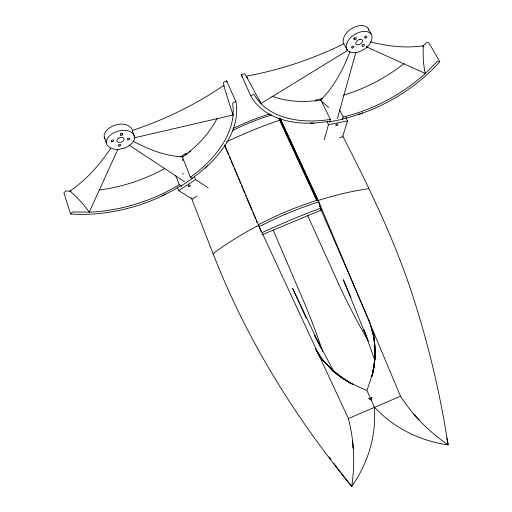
<?xml version="1.0" encoding="UTF-8"?>
<svg xmlns="http://www.w3.org/2000/svg" width="512" height="512" viewBox="0 0 512 512"><rect width="100%" height="100%" fill="white"/><g stroke="black" fill="none" stroke-linecap="round" stroke-linejoin="round"><path stroke-width="0.77" d="M192.301 178.432L190.426 177.21A119.398 72.947 -17.5 0 0 218.112 150.733L222.144 144.934A119.398 72.947 -17.5 0 0 233.069 114.989L233.222 109.043L232.646 103.2L235.891 101.619L226.65 80.838L223.45 82.4A117.818 74.438 -17.1 0 1 223.936 86.099M132.346 130.848L132.352 130.47A14.029 8.602 -17.5 0 0 129.843 126.726L128.262 125.67A14.067 8.634 -17.4 0 0 110.816 127.034A14.067 8.634 -17.4 0 0 105.062 139.002M374.496 361.933L372.557 374.118L373.798 367.744L374.752 358.349L374.227 365.152L374.861 355.546L374.592 362.611L374.899 352.813L374.893 360.134L374.88 350.144M374.477 361.978L372.141 375.846L374.048 367.117L371.834 376.595L374.349 364.134L372.755 373.094L367.142 389.99M342.675 135.949C370.874 190.822 397.792 246.675 415.904 305.811C430.202 351.258 440.774 397.824 448.141 444.883C436.39 443.226 424.883 439.974 414.016 435.206A119.616 112.41 10 0 1 384.448 416.787L374.47 407.366L371.206 400.045L371.853 397.203L371.162 397.754M315.878 101.242L316.262 99.757L322.547 98.579M337.414 118.534L356.045 51.77M324.128 139.93L328.486 124.64L327.091 121.798M329.517 122.419L330.374 119.418L320.902 100.077A116.634 72.774 -30.9 0 1 271.898 96.141M342.458 119.194L343.136 116.947L339.59 109.83M345.766 117.35L347.546 120.87L342.586 136.896L339.475 137.53M117.869 149.306L89.242 212.166L72.602 211.962L70.573 213.939L63.859 192.87L65.856 190.886A117.786 74.323 -17 0 0 71.046 191.226A60.256 36.083 -16.3 0 1 69.958 191.11A406.72 202.17 79.1 0 0 110.618 148.41M192.096 178.298L198.842 173.28L207.789 165.523M205.152 168.006L210.989 162.509A120.563 73.626 -17.7 0 0 235.891 101.619M374.278 407.258L374.605 420.998A120.531 114.842 -45.9 0 1 367.994 454.97C364.064 466.144 358.566 476.736 351.725 486.4A2438.163 1289.12 -4.5 0 1 213.037 253.581L215.283 251.968A165.946 70.496 -23.7 0 1 258.624 225.299L348.371 418.522A170.317 158.112 -55.7 0 1 352.525 440.493L353.229 448.019L352.525 440.493M180.659 156.787L185.267 153.696L186.547 154.566M180.87 186.195L192.23 178.65M177.306 186.95L178.726 190.656L195.514 179.578L208.211 187.859M197.005 196.058L192.39 199.078L178.726 190.656M247.846 78.618A116.634 72.774 -30.9 0 1 244.659 73.722L241.306 74.842L250.586 95.59L253.971 94.445L257.12 99.232L260.87 103.565L347.539 50.438L347.328 49.984M118.138 138.534L118.944 138.048A3.77 2.291 -17.6 0 1 123.302 137.83L123.814 138.253A3.77 2.291 -17.6 0 1 122.848 141.242L122.042 141.722A3.77 2.291 -17.6 0 1 117.702 141.946L117.184 141.53A3.77 2.291 -17.6 0 1 118.138 138.534L118.259 138.464M180.915 185.722L173.421 190.157L157.523 198.061A120.493 73.357 -17.4 0 1 70.573 213.939M161.952 195.987L165.613 194.278M258.349 224.685L270.419 218.778A137.728 60.134 -23.7 0 1 305.171 204.307L317.709 199.962M348.371 418.522L400.499 396.243A167.418 153.075 16.6 0 0 413.862 414.214L418.918 419.846L413.862 414.214M262.125 234.752L321.203 210.118L318.214 200.474L280.333 118.707M342.534 118.95L350.72 116.896L362.65 113.043M124.307 148.058C128.749 146.566 133.107 143.52 134.579 138.88A14.08 8.55 -17.6 0 0 132.134 132.896L130.56 131.853A14.118 8.582 -17.6 0 0 111.629 134.176A14.118 8.582 -17.6 0 0 108.915 146.854L110.541 147.853A14.08 8.55 -17.6 0 0 119.565 149.242L124.301 148.032M358.931 114.381L367.142 111.43A119.238 71.667 -30.5 0 0 439.795 61.683L428.858 42.765L426.227 42.701A116.589 72.634 -31 0 1 422.694 46.586M269.53 113.958L260.614 116.941A131.232 68.256 -23.6 0 0 233.152 128.435M271.635 114.906L261.267 118.374A131.341 68.134 -23.6 0 0 232.442 130.541M360.077 39.398L359.187 39.603A3.731 2.24 -30.4 0 0 355.872 42.515L355.75 43.194A3.731 2.24 -30.4 0 0 358.266 44.723L359.142 44.518A3.731 2.24 -30.4 0 0 362.451 41.619L362.573 40.947A3.731 2.24 -30.4 0 0 360.077 39.398L359.942 39.43M134.4 137.293L134.611 137.747L233.069 114.989A99.347 12.051 74.1 0 1 223.776 85.382A387.712 327.552 13.5 0 1 132.352 130.47L133.67 134.714M328.486 124.64L347.546 120.87M329.958 121.76L342.893 119.245M368.832 188.621L366.221 189.037A165.958 70.502 -23.7 0 0 318.214 200.474L400.499 396.243M329.805 121.421L313.92 123.104L306.253 123.194A119.36 71.987 -30.3 0 1 250.586 95.59M369.517 398.458L368.634 398.573L371.206 400.045M310.458 123.149L313.92 123.104M439.795 61.683L437.152 61.658L425.267 73.51A118.131 71.162 -30.5 0 1 390.17 98.547L382.522 102.586A118.131 71.162 -30.5 0 1 343.136 116.947M366.394 390.31L349.856 382.842L339.648 376.064L350.79 383.379L345.139 379.942L337.389 374.234L342.899 378.477L333.133 370.554L338.682 375.526L331.149 368.717L336.704 374.048L329.254 366.874L335.949 373.466L328.538 366.157L335.213 372.883L327.84 365.44L334.496 372.307L327.155 364.723L333.786 371.725L326.483 364.006M366.362 46.778L425.267 73.51A91.91 65.907 -67.4 0 1 423.405 45.741A402.79 177.485 57.2 0 1 370.458 41.85M175.738 175.718L179.213 184.659L181.754 186.253M184.538 181.677L128.845 144.979M333.094 371.149L322.733 359.699M325.062 362.643L326.355 364.083L324.627 362.163M324.966 362.541L325.651 363.309L323.936 361.357M343.93 43.981L343.808 43.84A13.888 8.41 -30.5 0 1 343.386 39.29L343.91 37.395A13.926 8.442 -30.6 0 1 356.947 26.266A13.926 8.442 -30.6 0 1 368.8 30.208M324.544 362.048L322.598 359.757M323.648 361.005L324.301 361.773M320.512 356.832L321.05 357.549M366.925 390.49L370.944 399.456M317.299 351.859L323.302 361.088L317.21 351.782M334.016 371.744L314.387 335.104L321.062 348.102L292.64 288.474L300.077 304.608M316.134 349.805L321.158 358.509L315.501 348.717M347.539 50.438L343.808 43.84A375.232 332.416 -52.4 0 1 246.259 76.179A99.309 3.654 61.5 0 1 260.87 103.565A118.182 71.296 -30.5 0 0 287.283 118.093L293.811 119.526A118.182 71.296 -30.5 0 0 330.374 119.418M368.307 28.851L371.437 34.605M353.997 38.566L354.598 39.699A1.325 0.8 -30.4 0 0 356.326 38.266A1.325 0.8 -30.4 0 0 354.426 38.246A1.325 0.8 -30.4 0 0 354.598 39.699M122.528 134.778L122.08 133.562M279.949 118.208L318.592 201.862L306.042 206.221A137.869 59.949 -23.7 0 0 271.251 220.717L259.168 226.624L260.083 229.146M279.187 118.688L316.934 200.294M319.61 206.067L320.608 208.237A291.757 108.64 -23.6 0 0 262.144 232.582M279.898 120.787L291.891 146.72M292.531 148.102L316.87 200.749M320.205 207.955L367.424 316.627M307.437 215.098L337.37 281.165A851.462 596.416 -69.7 0 0 368.538 341.178M300.397 305.325L306.106 318.227M351.027 297.581L343.322 279.731L367.706 339.776L363.962 329.933L374.714 360.102M368.058 318.093L369.011 320.288M369.158 320.634L370.067 322.726M273.21 230.221L301.542 296.237A901.632 588.064 29.6 0 1 322.624 351.392M224.723 144.992L259.168 226.624L258.624 225.299M224.582 145.485L228.301 154.304M229.235 156.506L230.47 159.443M231.091 160.915L232.019 163.117M232.64 164.589L233.568 166.79M234.189 168.262L237.6 176.339M238.214 177.811L239.149 180.013M239.763 181.478L240.698 183.686M241.312 185.152L242.246 187.36M242.861 188.826L244.723 193.235M245.651 195.437L246.272 196.909M246.893 198.374L251.846 210.131M252.774 212.333L254.016 215.27M254.637 216.742L255.565 218.944M256.186 220.416L257.114 222.618M185.267 153.696L185.856 155.174M194.342 176.621L195.514 179.578M190.426 177.21L182.438 157.107A117.818 74.438 -17.1 0 0 216.902 118.726M191.315 197.754L213.037 253.581M260.243 229.581L261.05 231.795M104.218 136.979L106.426 143.194M279.117 117.971L279.84 120.102A226.234 106.138 -23.5 0 0 226.253 141.99M279.174 118.656L279.661 120.077M371.475 328.07L374.029 336.09L369.965 323.482M133.856 135.315L134.234 136.531M134.419 137.139L134.611 137.747M371.43 327.904L374.522 339.36L370.445 324.934M366.605 46.624L366.752 47.2M373.216 334.49L373.389 335.36M373.971 337.971L374.445 341.549L374.118 338.982L374.33 340.55M373.856 338.022L375.418 353.171M374.445 341.549L374.253 340.013L374.893 346.554L374.381 341.056L374.56 342.56M374.528 343.622L375.379 354.054M374.611 344.582L375.328 354.957M374.682 345.555L375.13 357.715M404.026 63.616A116.589 72.634 -31 0 1 343.526 95.136M260.87 103.565A62.816 12.269 57.6 0 1 259.43 99.917M354.912 37.542A1.325 0.8 -30.4 0 1 354.63 37.741M350.048 51.123A332.486 152.109 72.1 0 1 320.192 100.461M322.099 101.882A62.95 47.13 17.1 0 1 328.557 107.52M242.829 77.478A117.798 73.485 -30.8 0 1 241.306 74.842M417.619 418.464A167.418 153.075 16.6 0 0 448.141 444.883A844.294 478.259 39.6 0 0 446.771 438.035M179.213 184.659A119.366 72.832 -17.4 0 1 140.275 202.675L131.898 205.248A119.366 72.832 -17.4 0 1 89.242 212.166A94.029 63.93 25.4 0 0 69.958 191.11M226.65 80.838A118.97 75.136 -17.2 0 1 226.918 82.362M232.16 113.197A62.982 16.851 77.7 0 1 233.069 114.989M183.213 156.877A334.643 134.675 64.1 0 1 133.357 141.222M183.059 174.502A63.04 49.158 -57.9 0 1 182.874 173.018M182.758 160.781A63.04 49.158 -57.9 0 1 182.912 159.219M121.318 133.325A1.338 0.819 -17.6 0 1 120.646 133.491M164.218 168.755A117.786 74.323 -17 0 1 99.277 190.003M353.101 446.125A170.317 158.112 -55.7 0 1 351.725 486.4A810.963 520.774 -80.5 0 1 333.786 463.328M331.008 459.514A810.963 520.774 -80.5 0 1 329.171 456.96M186.01 154.49A158.189 80.454 -23.6 0 1 187.917 153.101M189.203 152.179A158.189 80.454 -23.6 0 1 190.502 151.264M346.95 43.194L346.426 45.088A13.939 8.358 -30.4 0 0 348.25 51.258C353.811 54.56 360.653 51.757 365.478 48.346A13.939 8.358 -30.4 0 0 371.238 40.954L371.814 39.072A13.978 8.39 -30.4 0 0 362.195 31.584A13.978 8.39 -30.4 0 0 346.95 43.194M353.139 384.557L341.997 377.888L353.139 384.557M318.816 354.509L318.387 353.786L320.685 357.888L318.816 354.509M373.984 335.29L372.378 330.906L373.984 335.29M362.88 46.272A1.306 0.781 -30.4 0 0 364.307 44.723A1.306 0.781 -30.4 0 0 362.291 45.056A1.306 0.781 -30.4 0 0 362.88 46.272M352.435 48.026A1.312 0.787 -30 0 0 353.856 46.47A1.312 0.787 -30 0 0 351.827 46.81A1.312 0.787 -30 0 0 352.435 48.026M365.35 37.946A1.325 0.794 -30.8 0 0 366.829 36.384A1.325 0.794 -30.8 0 0 364.813 36.672A1.325 0.794 -30.8 0 0 365.35 37.946M118.995 146.138A1.325 0.8 -17.5 0 0 120.749 144.928A1.325 0.8 -17.5 0 0 118.694 144.787A1.325 0.8 -17.5 0 0 118.995 146.138M128.09 139.853A1.325 0.806 -18 0 0 129.856 138.63A1.325 0.806 -18 0 0 127.808 138.483A1.325 0.806 -18 0 0 128.09 139.853M111.898 141.67A1.338 0.813 -17.2 0 0 113.632 140.416A1.338 0.813 -17.2 0 0 111.526 140.307A1.338 0.813 -17.2 0 0 111.898 141.67M120.979 135.296A1.338 0.819 -17.6 0 0 122.829 134.099A1.338 0.819 -17.6 0 0 120.787 133.875A1.338 0.819 -17.6 0 0 120.979 135.296M188.614 186.496A1.19 0.653 -20.5 0 0 190.362 185.51A1.19 0.653 -20.5 0 0 188.704 185.286A1.19 0.653 -20.5 0 0 188.614 186.496M336.486 125.523A1.184 0.646 -27.2 0 0 337.939 124.262A1.184 0.646 -27.2 0 0 336.166 124.435A1.184 0.646 -27.2 0 0 336.486 125.523"/></g></svg>
